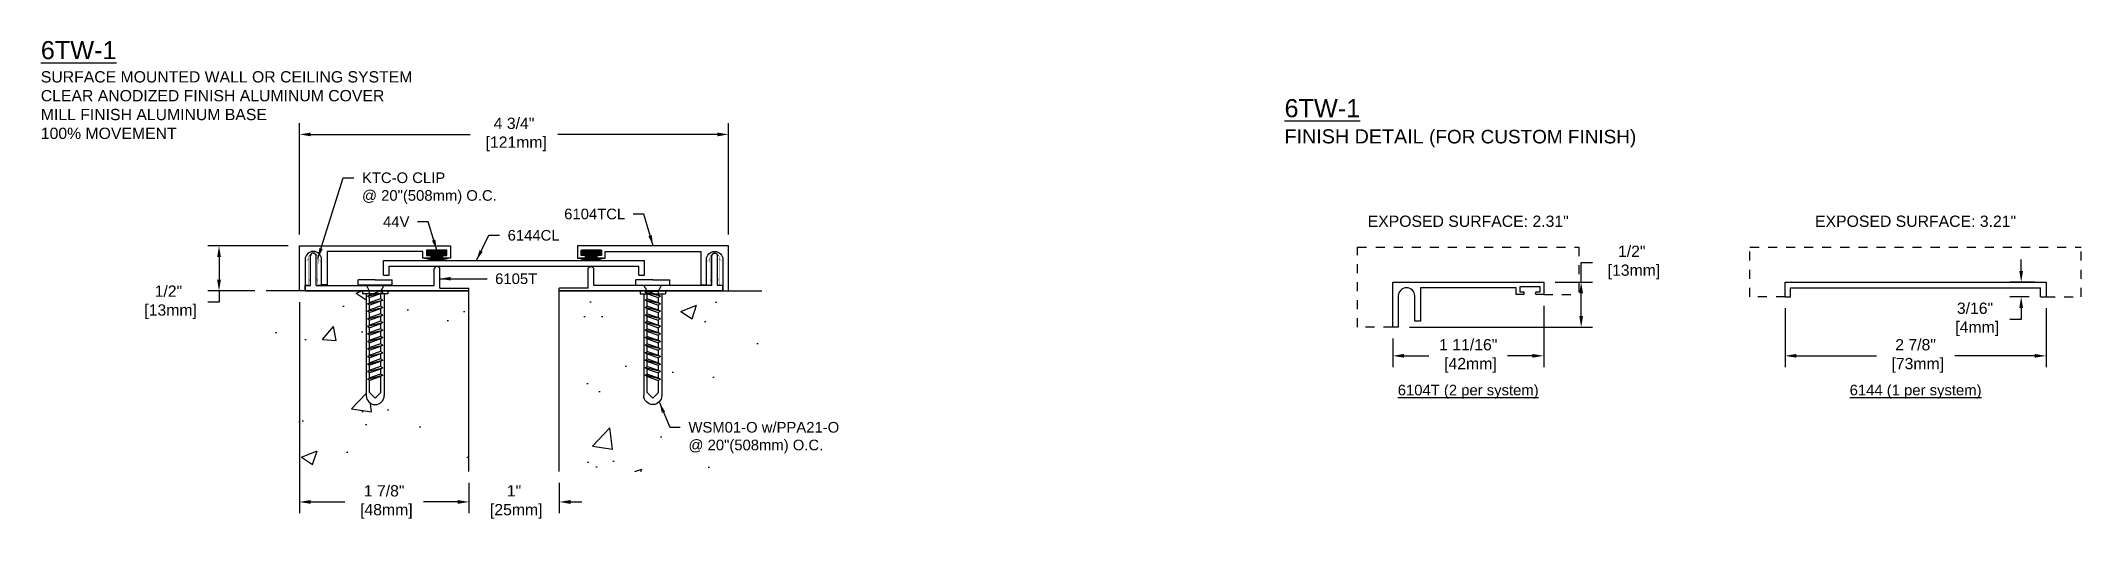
# Model space of a CAD drawing. Header units: inches. Extents: x 1.6 to 24.2, y 1.2 to 6.6.
import ezdxf

# ---------------------------------------------------------------- set-up
doc = ezdxf.new("R2010")
doc.units = ezdxf.units.IN
doc.header["$LTSCALE"] = 0.5
doc.header["$MEASUREMENT"] = 0
doc.linetypes.add('DASHED2', pattern=[0.375, 0.25, -0.125])
for name, color, linetype in [('Anchors', 4, 'Continuous'), ('Conditions', 1, 'Continuous'), ('Dimensions', 3, 'Continuous'), ('Fillers', 2, 'Continuous'), ('Metals', 7, 'Continuous'), ('text', 2, 'Continuous')]:
    doc.layers.add(name, color=color, linetype=linetype)
doc.styles.add('ARIAL', font='arial.ttf')
doc.styles.get("Standard").update_dxf_attribs({"font": 'arial.ttf'})
doc.dimstyles.new('Arial', dxfattribs={"dimtxt": 0.125, "dimasz": 0.125, "dimexe": 0.125, "dimexo": 0.125, "dimgap": 0.125, "dimtad": 0, "dimtih": 1, "dimtoh": 1, "dimdec": 4, "dimzin": 3, "dimdsep": 46, "dimlunit": 4, "dimtxsty": 'ARIAL', "dimcen": 0.125, "dimadec": 0, "dimazin": 0, "dimtfac": 1, "dimtdec": 4, "dimtofl": 0, "dimtmove": 0, "dimatfit": 3, "dimfxl": 0, "dimfrac": 2, "dimtolj": 1, "dimtzin": 0, "dimarcsym": 0})
doc.dimstyles.get("Standard").update_dxf_attribs({"dimtxt": 0.1175, "dimasz": 0.1175, "dimexe": 0.125, "dimexo": 0.125, "dimgap": 0.09, "dimtad": 0, "dimtih": 1, "dimtoh": 1, "dimdec": 4, "dimzin": 0, "dimdsep": 46, "dimlunit": 4, "dimtxsty": 'Standard', "dimcen": 0.09, "dimadec": 0, "dimazin": 0, "dimtfac": 1, "dimtdec": 4, "dimtofl": 0, "dimtmove": 0, "dimatfit": 3, "dimfxl": 0, "dimfrac": 2, "dimtolj": 1, "dimtzin": 0, "dimarcsym": 0})

# ---------------------------------------------------------------- blocks, each defined once
blk = doc.blocks.new('44v')
blk.add_hatch(color=256).paths.add_polyline_path([(0.11, 0), (-0.11, 0), (-0.11, -0.053), (-0.06, -0.053), (-0.06, -0.086), (-0.13, -0.086, 0.199136), (0.131, -0.086), (0.061, -0.086), (0.061, -0.054), (0.11, -0.054)])
blk.add_lwpolyline([(-0.13, -0.086), (-0.06, -0.086), (-0.06, -0.053), (-0.11, -0.053), (-0.11, 0), (0.11, 0), (0.11, -0.054), (0.061, -0.054), (0.061, -0.086), (0.131, -0.086, -0.199136)], format="xyb", close=True)
blk = doc.blocks.new('6144')
for p, q in [((-1.445, -0.1), (-1.445, 0.062)), ((-1.445, 0.062), (1.445, 0.062)), ((-1.383, -0.1), (-1.383, 0)), ((-1.383, 0), (1.383, 0)), ((1.383, -0.1), (1.383, 0)), ((1.445, -0.1), (1.445, 0.062)), ((-1.445, -0.1), (-1.383, -0.1)), ((1.383, -0.1), (1.445, -0.1))]:
    blk.add_line(p, q)
blk = doc.blocks.new('6105T')
for p, q in [((-1.753, 0.062), (-1.753, 0.389)), ((-1.723, 0.419), (-1.721, 0.419)), ((-1.691, 0.062), (-1.691, 0.389)), ((-0.382, 0.062), (-0.382, 0.24)), ((-0.352, 0.27), (-0.35, 0.27)), ((-0.32, 0.031), (-0.32, 0.24)), ((-1.813, 0), (-1.813, 0.062)), ((-1.813, 0.062), (-1.753, 0.062)), ((-1.813, 0), (0, 0)), ((-1.691, 0.062), (-0.382, 0.062)), ((-0.32, 0.031), (0, 0.031)), ((0, 0), (0, 0.031))]:
    blk.add_line(p, q)
for centre, start, end in [((-1.723, 0.389), 90, 180), ((-1.721, 0.389), 0, 90), ((-0.352, 0.24), 90, 180), ((-0.35, 0.24), 0, 90)]:
    blk.add_arc(centre, 0.03, start, end)
blk = doc.blocks.new('6104T')
for p, q in [((-0.062, 0.5), (1.61, 0.5)), ((-0.062, 0), (-0.062, 0.5)), ((1.61, 0.5), (1.61, 0.362)), ((0, 0.347), (0, 0)), ((0.092, 0.438), (0.091, 0.438)), ((0.183, 0.068), (0.183, 0.347)), ((0.245, 0.438), (0.245, 0.068)), ((1.305, 0.438), (0.245, 0.438)), ((1.305, 0.362), (1.305, 0.438)), ((1.381, 0.362), (1.305, 0.362)), ((1.345, 0.45), (1.345, 0.392)), ((1.57, 0.45), (1.345, 0.45)), ((1.345, 0.392), (1.381, 0.392)), ((1.395, 0.378), (1.395, 0.376)), ((1.52, 0.376), (1.52, 0.378)), ((1.534, 0.392), (1.57, 0.392)), ((1.61, 0.362), (1.534, 0.362)), ((1.57, 0.392), (1.57, 0.45)), ((0, 0), (-0.062, 0)), ((0.245, 0.068), (0.183, 0.068))]:
    blk.add_line(p, q)
for centre, radius, start, end in [((0.091, 0.347), 0.091, 90, 180), ((0.092, 0.347), 0.091, 0, 90), ((1.381, 0.378), 0.014, 0, 90), ((1.381, 0.376), 0.014, 270, 0), ((1.534, 0.378), 0.014, 90, 180), ((1.534, 0.376), 0.014, 180, 270)]:
    blk.add_arc(centre, radius, start, end)
blk = doc.blocks.new('WSM01')
for p, q in [((0.005, 0.063), (-0.183, 0.063)), ((-0.183, 0.001), (-0.183, 0.063)), ((0.192, 0.001), (-0.183, 0.001)), ((-0.058, -0.064), (-0.093, 0.001)), ((0.005, 0.063), (0.192, 0.063)), ((0.067, -0.064), (0.103, 0.001)), ((0.192, 0.001), (0.192, 0.063)), ((-0.081, -0.12), (0.091, -0.078)), ((-0.081, -0.12), (-0.055, -0.106)), ((-0.081, -0.12), (-0.055, -0.134)), ((-0.081, -0.203), (0.091, -0.162)), ((-0.081, -0.203), (-0.055, -0.189)), ((-0.081, -0.203), (-0.055, -0.218)), ((-0.058, -0.107), (-0.058, -0.064)), ((0.067, -0.064), (-0.058, -0.064)), ((-0.058, -0.191), (-0.058, -0.133)), ((-0.058, -0.274), (-0.058, -0.216)), ((0.065, -0.064), (-0.055, -0.106)), ((0.065, -0.093), (-0.055, -0.134)), ((0.065, -0.147), (-0.055, -0.189)), ((0.065, -0.176), (-0.055, -0.218)), ((0.091, -0.078), (0.065, -0.064)), ((0.091, -0.078), (0.065, -0.093)), ((0.091, -0.162), (0.065, -0.147)), ((0.091, -0.162), (0.065, -0.176)), ((0.067, -0.065), (0.067, -0.064)), ((0.067, -0.149), (0.067, -0.092)), ((0.067, -0.232), (0.067, -0.175)), ((-0.081, -0.287), (0.091, -0.245)), ((-0.081, -0.287), (-0.055, -0.272)), ((-0.081, -0.287), (-0.055, -0.301)), ((-0.081, -0.37), (0.091, -0.328)), ((-0.081, -0.37), (-0.055, -0.356)), ((-0.081, -0.37), (-0.055, -0.384)), ((-0.081, -0.453), (0.091, -0.412)), ((-0.081, -0.453), (-0.055, -0.439)), ((-0.058, -0.357), (-0.058, -0.3)), ((-0.058, -0.441), (-0.058, -0.383)), ((0.065, -0.231), (-0.055, -0.272)), ((0.065, -0.259), (-0.055, -0.301)), ((0.065, -0.314), (-0.055, -0.356)), ((0.065, -0.343), (-0.055, -0.384)), ((0.065, -0.397), (-0.055, -0.439)), ((0.065, -0.426), (-0.055, -0.468)), ((0.091, -0.245), (0.065, -0.231)), ((0.091, -0.245), (0.065, -0.259)), ((0.091, -0.328), (0.065, -0.314)), ((0.091, -0.328), (0.065, -0.343)), ((0.091, -0.412), (0.065, -0.397)), ((0.091, -0.412), (0.065, -0.426)), ((0.067, -0.315), (0.067, -0.258)), ((0.067, -0.399), (0.067, -0.342)), ((0.067, -0.482), (0.067, -0.425)), ((-0.081, -0.453), (-0.055, -0.468)), ((-0.081, -0.537), (0.091, -0.495)), ((-0.081, -0.537), (-0.055, -0.522)), ((-0.081, -0.537), (-0.055, -0.551)), ((-0.081, -0.62), (0.091, -0.578)), ((-0.081, -0.62), (-0.055, -0.606)), ((-0.081, -0.62), (-0.055, -0.634)), ((-0.081, -0.703), (0.091, -0.662)), ((-0.058, -0.524), (-0.058, -0.466)), ((-0.058, -0.607), (-0.058, -0.55)), ((-0.058, -0.691), (-0.058, -0.633)), ((0.065, -0.481), (-0.055, -0.522)), ((0.065, -0.509), (-0.055, -0.551)), ((0.065, -0.564), (-0.055, -0.606)), ((0.065, -0.593), (-0.055, -0.634)), ((0.065, -0.647), (-0.055, -0.689)), ((0.065, -0.676), (-0.055, -0.718)), ((0.091, -0.495), (0.065, -0.481)), ((0.091, -0.495), (0.065, -0.509)), ((0.091, -0.578), (0.065, -0.564)), ((0.091, -0.578), (0.065, -0.593)), ((0.091, -0.662), (0.065, -0.647)), ((0.091, -0.662), (0.065, -0.676)), ((0.067, -0.565), (0.067, -0.508)), ((0.067, -0.649), (0.067, -0.592)), ((0.067, -0.732), (0.067, -0.675)), ((-0.081, -0.703), (-0.055, -0.689)), ((-0.081, -0.703), (-0.055, -0.718)), ((-0.081, -0.787), (0.091, -0.745)), ((-0.081, -0.787), (-0.055, -0.772)), ((-0.081, -0.787), (-0.055, -0.801)), ((-0.081, -0.87), (0.091, -0.828)), ((-0.081, -0.87), (-0.055, -0.856)), ((-0.081, -0.87), (-0.055, -0.884)), ((-0.058, -0.774), (-0.058, -0.716)), ((-0.058, -0.857), (-0.058, -0.8)), ((-0.058, -0.941), (-0.058, -0.883)), ((0.065, -0.731), (-0.055, -0.772)), ((0.065, -0.759), (-0.055, -0.801)), ((0.065, -0.814), (-0.055, -0.856)), ((0.065, -0.843), (-0.055, -0.884)), ((0.065, -0.897), (-0.055, -0.939)), ((0.091, -0.745), (0.065, -0.731)), ((0.091, -0.745), (0.065, -0.759)), ((0.091, -0.828), (0.065, -0.814)), ((0.091, -0.828), (0.065, -0.843)), ((0.091, -0.912), (0.065, -0.897)), ((0.067, -0.815), (0.067, -0.758)), ((0.067, -0.899), (0.067, -0.842)), ((-0.081, -0.953), (0.091, -0.912)), ((-0.081, -0.953), (-0.055, -0.939)), ((-0.081, -0.953), (-0.055, -0.968)), ((-0.081, -1.037), (0.091, -0.995)), ((-0.081, -1.037), (-0.055, -1.022)), ((-0.081, -1.037), (-0.055, -1.051)), ((-0.058, -1.024), (-0.058, -0.966)), ((-0.058, -1.187), (-0.058, -1.05)), ((0.065, -0.926), (-0.055, -0.968)), ((0.065, -0.981), (-0.055, -1.022)), ((0.065, -1.009), (-0.055, -1.051)), ((0.091, -0.912), (0.065, -0.926)), ((0.091, -0.995), (0.065, -0.981)), ((0.091, -0.995), (0.065, -1.009)), ((0.067, -0.982), (0.067, -0.925)), ((0.067, -1.187), (0.067, -1.008)), ((0.005, -1.249), (-0.058, -1.187)), ((0.005, -1.249), (0.067, -1.187))]:
    blk.add_line(p, q)
blk = doc.blocks.new('PPA21')
for p, q in [((0.14, 0.03), (-0.14, 0.03)), ((-0.14, 0.03), (-0.14, 0)), ((0.14, 0), (-0.14, 0)), ((-0.1, 0), (-0.1, -1.128)), ((0.1, 0), (0.1, -1.128)), ((0.14, 0.03), (0.14, 0)), ((0.001, -1.227), (-0.001, -1.227))]:
    blk.add_line(p, q)
for centre, start, end in [((-0.001, -1.128), 180, 270), ((0.001, -1.128), 270, 0)]:
    blk.add_arc(centre, 0.099, start, end)
blk = doc.blocks.new('A$CB5')
for points in [[(0, 0.252, 0, 0.005, 0), (0.04, 0.291, 0.005, 0.005, 0)], [(0.183, 0.252, 0, 0.005, 0), (0.142, 0.294, 0.005, 0.005, 0)], [(0.06, 0.097, 0, 0.005, 0), (0.041, 0.041, 0.005, 0.005, 0)], [(0.122, 0.097, 0, 0.005, 0), (0.142, 0.041, 0.005, 0.005, 0)]]:
    blk.add_lwpolyline(points, format="xyseb")
at = {"const_width": 0.005}
for points in [[(0.041, 0.313), (0.041, 0.014, -0.414214), (0.031, 0.004), (0.003, 0.004)], [(0.041, 0.313, -0.804927), (0.143, 0.307, 0.586365)], [(0.143, 0.307), (0.141, 0.013, 0.4154), (0.151, 0.003), (0.183, 0.003)]]:
    blk.add_lwpolyline(points, format="xyb", dxfattribs=at)
blk = doc.blocks.new('tclip')
blk.add_blockref('A$CB5', (3.433, 2.823))
blk = doc.blocks.new('*D8')
at = {"layer": 'Defpoints', "color": 0}
for p in [(6.307, 1.827), (7.307, 1.827), (6.307, 1.492)]:
    blk.add_point(p, dxfattribs=at)
at = {"layer": 'Dimensions', "color": 0, "lineweight": -2}
for p, q in [((6.307, 1.702), (6.307, 1.367)), ((7.307, 1.702), (7.307, 1.367)), ((6.182, 1.492), (6.057, 1.492)), ((7.432, 1.492), (7.557, 1.492))]:
    blk.add_line(p, q, dxfattribs=at)
at = {"layer": 'Dimensions', "color": 0}
for points in [[(6.182, 1.513), (6.182, 1.471), (6.307, 1.492)], [(7.432, 1.513), (7.432, 1.471), (7.307, 1.492)]]:
    blk.add_solid(points, dxfattribs=at)
at = {"layer": 'Dimensions', "color": 0, "insert": (6.807, 1.492), "char_height": 0.125, "attachment_point": 5, "style": 'ARIAL'}
blk.add_mtext('\\A1;1"\\P [25mm]', dxfattribs=at)
blk = doc.blocks.new('*D9')
at = {"layer": 'Defpoints', "color": 0}
for p in [(4.432, 3.827), (6.307, 1.827), (4.432, 1.492)]:
    blk.add_point(p, dxfattribs=at)
at = {"layer": 'Dimensions', "color": 0, "lineweight": -2}
for p, q in [((4.432, 3.702), (4.432, 1.367)), ((6.307, 1.702), (6.307, 1.367)), ((4.557, 1.492), (4.934, 1.492)), ((6.182, 1.492), (5.804, 1.492))]:
    blk.add_line(p, q, dxfattribs=at)
at = {"layer": 'Dimensions', "color": 0}
for points in [[(4.557, 1.513), (4.557, 1.471), (4.432, 1.492)], [(6.182, 1.513), (6.182, 1.471), (6.307, 1.492)]]:
    blk.add_solid(points, dxfattribs=at)
at = {"layer": 'Dimensions', "color": 0, "insert": (5.369, 1.492), "char_height": 0.125, "attachment_point": 5, "style": 'ARIAL'}
blk.add_mtext('\\A1;1 7/8"\\P [48mm]', dxfattribs=at)
blk = doc.blocks.new('*D10')
at = {"layer": 'Defpoints', "color": 0}
for p in [(4.432, 4.327), (3.541, 3.827), (4.063, 3.827)]:
    blk.add_point(p, dxfattribs=at)
at = {"layer": 'Dimensions', "color": 0, "lineweight": -2}
for p, q in [((4.307, 4.327), (3.416, 4.327)), ((3.541, 4.202), (3.541, 3.952)), ((3.938, 3.827), (3.416, 3.827)), ((3.541, 3.702), (3.416, 3.702)), ((3.541, 3.827), (3.541, 3.702))]:
    blk.add_line(p, q, dxfattribs=at)
at = {"layer": 'Dimensions', "color": 0}
for points in [[(3.52, 4.202), (3.562, 4.202), (3.541, 4.327)], [(3.52, 3.952), (3.562, 3.952), (3.541, 3.827)]]:
    blk.add_solid(points, dxfattribs=at)
at = {"layer": 'Dimensions', "color": 0, "insert": (2.981, 3.702), "char_height": 0.125, "attachment_point": 5, "style": 'ARIAL'}
blk.add_mtext('\\A1;1/2"\\P [13mm]', dxfattribs=at)
blk = doc.blocks.new('*D11')
at = {"layer": 'Defpoints', "color": 0}
for p in [(9.182, 5.56), (4.432, 4.327), (9.182, 4.327)]:
    blk.add_point(p, dxfattribs=at)
at = {"layer": 'Dimensions', "color": 0, "lineweight": -2}
for p, q in [((4.432, 4.452), (4.432, 5.685)), ((9.182, 4.452), (9.182, 5.685)), ((4.557, 5.56), (6.323, 5.56)), ((9.057, 5.56), (7.29, 5.56))]:
    blk.add_line(p, q, dxfattribs=at)
at = {"layer": 'Dimensions', "color": 0}
for points in [[(4.557, 5.581), (4.557, 5.539), (4.432, 5.56)], [(9.057, 5.581), (9.057, 5.539), (9.182, 5.56)]]:
    blk.add_solid(points, dxfattribs=at)
at = {"layer": 'Dimensions', "color": 0, "insert": (6.807, 5.56), "char_height": 0.125, "attachment_point": 5, "style": 'ARIAL'}
blk.add_mtext('\\A1;4 3/4"\\P [121mm]', dxfattribs=at)
blk = doc.blocks.new('*D19')
at = {"layer": 'Defpoints', "color": 0}
for p in [(18.206, 3.925), (16.596, 3.425), (18.62, 3.425)]:
    blk.add_point(p, dxfattribs=at)
at = {"layer": 'Dimensions', "color": 0, "lineweight": -2}
for p, q in [((18.62, 3.925), (18.62, 4.143)), ((18.62, 4.143), (18.745, 4.143)), ((18.331, 3.925), (18.745, 3.925)), ((18.62, 3.55), (18.62, 3.8)), ((16.721, 3.425), (18.745, 3.425))]:
    blk.add_line(p, q, dxfattribs=at)
at = {"layer": 'Dimensions', "color": 0}
for points in [[(18.599, 3.8), (18.641, 3.8), (18.62, 3.925)], [(18.599, 3.55), (18.641, 3.55), (18.62, 3.425)]]:
    blk.add_solid(points, dxfattribs=at)
at = {"layer": 'Dimensions', "color": 0, "insert": (19.18, 4.143), "char_height": 0.125, "attachment_point": 5, "style": 'ARIAL'}
blk.add_mtext('\\A1;1/2"\\P [13mm]', dxfattribs=at)
blk = doc.blocks.new('*D20')
at = {"layer": 'Defpoints', "color": 0}
for p in [(18.206, 3.787), (16.534, 3.425), (18.206, 3.109)]:
    blk.add_point(p, dxfattribs=at)
at = {"layer": 'Dimensions', "color": 0, "lineweight": -2}
for p, q in [((18.206, 3.662), (18.206, 2.984)), ((16.534, 3.3), (16.534, 2.984)), ((16.659, 3.109), (16.935, 3.109)), ((18.081, 3.109), (17.804, 3.109))]:
    blk.add_line(p, q, dxfattribs=at)
at = {"layer": 'Dimensions', "color": 0}
for points in [[(16.659, 3.13), (16.659, 3.089), (16.534, 3.109)], [(18.081, 3.13), (18.081, 3.089), (18.206, 3.109)]]:
    blk.add_solid(points, dxfattribs=at)
at = {"layer": 'Dimensions', "color": 0, "insert": (17.37, 3.109), "char_height": 0.125, "attachment_point": 5, "style": 'ARIAL'}
blk.add_mtext('\\A1;1 11/16"\\P [42mm]', dxfattribs=at)
blk = doc.blocks.new('*D21')
at = {"layer": 'Defpoints', "color": 0}
for p in [(20.877, 3.763), (23.767, 3.763), (23.767, 3.109)]:
    blk.add_point(p, dxfattribs=at)
at = {"layer": 'Dimensions', "color": 0, "lineweight": -2}
for p, q in [((20.877, 3.638), (20.877, 2.984)), ((23.767, 3.638), (23.767, 2.984)), ((21.002, 3.109), (21.888, 3.109)), ((23.642, 3.109), (22.757, 3.109))]:
    blk.add_line(p, q, dxfattribs=at)
at = {"layer": 'Dimensions', "color": 0}
for points in [[(21.002, 3.13), (21.002, 3.089), (20.877, 3.109)], [(23.642, 3.13), (23.642, 3.089), (23.767, 3.109)]]:
    blk.add_solid(points, dxfattribs=at)
at = {"layer": 'Dimensions', "color": 0, "insert": (22.322, 3.109), "char_height": 0.125, "attachment_point": 5, "style": 'ARIAL'}
blk.add_mtext('\\A1;2 7/8"\\P [73mm]', dxfattribs=at)
blk = doc.blocks.new('*D22')
at = {"layer": 'Defpoints', "color": 0}
for p in [(23.767, 3.925), (23.491, 3.763), (23.705, 3.763)]:
    blk.add_point(p, dxfattribs=at)
at = {"layer": 'Dimensions', "color": 0, "lineweight": -2}
for p, q in [((23.491, 4.05), (23.491, 4.175)), ((23.642, 3.925), (23.366, 3.925)), ((23.58, 3.763), (23.366, 3.763)), ((23.491, 3.638), (23.491, 3.513)), ((23.491, 3.513), (23.366, 3.513))]:
    blk.add_line(p, q, dxfattribs=at)
at = {"layer": 'Dimensions', "color": 0}
for points in [[(23.47, 4.05), (23.512, 4.05), (23.491, 3.925)], [(23.47, 3.638), (23.512, 3.638), (23.491, 3.763)]]:
    blk.add_solid(points, dxfattribs=at)
at = {"layer": 'Dimensions', "color": 0, "insert": (22.98, 3.513), "char_height": 0.125, "attachment_point": 5, "style": 'ARIAL'}
blk.add_mtext('\\A1;3/16"\\P [4mm]', dxfattribs=at)

msp = doc.modelspace()

# ---------------------------------------------------------------- hatches: boundary and pattern name
at = {"layer": 'Conditions'}
h = msp.add_hatch(dxfattribs=at)
h.set_pattern_fill('AR-CONC', color=256, scale=0.25, style=0)
h.paths.add_polyline_path([(9.55036, 3.82736), (8.40693, 3.82736), (8.40553, 3.82481), (8.40553, 3.81936), (8.48303, 3.81936), (8.48303, 3.78936), (8.44303, 3.78936), (8.44303, 2.66145, -0.41421356), (8.34403, 2.56245), (8.34203, 2.56245, -0.41421356), (8.24303, 2.66145), (8.24303, 3.78936), (8.20303, 3.78936), (8.20303, 3.81936), (8.27291, 3.81936), (8.28053, 3.82358), (8.28053, 3.82481), (8.27914, 3.82736), (7.30653, 3.82736), (7.30653, 1.82736), (9.55036, 1.82736)])
h.paths.add_polyline_path([(6.30653, 3.82736), (5.33393, 3.82736), (5.33253, 3.82481), (5.33253, 3.82358), (5.34016, 3.81936), (5.41003, 3.81936), (5.41003, 3.78936), (5.37003, 3.78936), (5.37003, 2.66145, -0.41421356), (5.27103, 2.56245), (5.26903, 2.56245, -0.41421356), (5.17003, 2.66145), (5.17003, 3.78936), (5.13003, 3.78936), (5.13003, 3.81936), (5.20753, 3.81936), (5.20753, 3.82481), (5.20614, 3.82736), (4.06271, 3.82736), (4.06271, 1.82736), (6.30653, 1.82736)])
h.paths.add_polyline_path([(8.70818, 2.40662), (10.28217, 2.40662), (10.28217, 1.99582), (8.70818, 1.99582)], flags=9)

# ---------------------------------------------------------------- linework, layer by layer
for p, q in [((16.6875, 3.86281), (16.6865, 3.86281)), ((16.8405, 3.86281), (16.8405, 3.49281)), ((17.9005, 3.86281), (16.8405, 3.86281)), ((17.9005, 3.78681), (17.9005, 3.86281)), ((17.9405, 3.87481), (17.9405, 3.81681)), ((18.1655, 3.87481), (17.9405, 3.87481)), ((18.1655, 3.81681), (18.1655, 3.87481)), ((20.93919, 3.76281), (20.93919, 3.86281)), ((20.93919, 3.86281), (23.70519, 3.86281)), ((23.70519, 3.76281), (23.70519, 3.86281)), ((16.5955, 3.77181), (16.5955, 3.42481)), ((16.7785, 3.49281), (16.7785, 3.77181)), ((17.9765, 3.78681), (17.9005, 3.78681)), ((17.9405, 3.81681), (17.9765, 3.81681)), ((17.9905, 3.80281), (17.9905, 3.80081)), ((18.1155, 3.80081), (18.1155, 3.80281)), ((18.1295, 3.81681), (18.1655, 3.81681)), ((18.2055, 3.78681), (18.1295, 3.78681)), ((20.87719, 3.76281), (20.93919, 3.76281)), ((23.70519, 3.76281), (23.76719, 3.76281)), ((16.5955, 3.42481), (16.5335, 3.42481)), ((16.8405, 3.49281), (16.7785, 3.49281))]:
    msp.add_line(p, q)
for points in [[(16.5335, 3.42481), (16.5335, 3.92481), (18.2055, 3.92481), (18.2055, 3.78681)], [(20.87719, 3.76281), (20.87719, 3.92481), (23.76719, 3.92481), (23.76719, 3.76281)]]:
    msp.add_lwpolyline(points)
for centre, radius, start, end in [((16.6865, 3.77181), 0.091, 90, 180), ((16.6875, 3.77181), 0.091, 0, 90), ((17.9765, 3.80281), 0.014, 0, 90), ((17.9765, 3.80081), 0.014, 270, 0), ((18.1295, 3.80281), 0.014, 90, 180), ((18.1295, 3.80081), 0.014, 180, 270)]:
    msp.add_arc(centre, radius, start, end)
for points in [[(6.30653, 1.82736), (6.30653, 3.82736), (4.06271, 3.82736)], [(7.30653, 1.82736), (7.30653, 3.82736), (9.55036, 3.82736)]]:
    msp.add_lwpolyline(points, dxfattribs=at)
at = {"layer": 'Metals', "linetype": 'DASHED2', "ltscale": 0.5}
for p, q in [((20.48896, 3.76281), (20.48896, 4.31304)), ((20.48896, 4.31304), (24.15543, 4.31304)), ((24.15543, 3.76281), (24.15543, 4.31304)), ((18.2055, 3.78681), (18.59374, 3.78681)), ((20.87719, 3.76281), (20.48896, 3.76281)), ((23.76719, 3.76281), (24.15543, 3.76281)), ((16.5335, 3.42481), (16.14527, 3.42481))]:
    msp.add_line(p, q, dxfattribs=at)
msp.add_lwpolyline([(16.14527, 3.42481), (16.14527, 4.31304), (18.59374, 4.31304), (18.59374, 3.78681)], dxfattribs=at)

# ---------------------------------------------------------------- block references
at = {"layer": 'Anchors'}
msp.add_blockref('tclip', (1.06058, 1.06911), dxfattribs=at)
at = {"layer": 'Anchors', "xscale": -1, "rotation": 359.9999999999998}
msp.add_blockref('tclip', (12.55248, 1.06911), dxfattribs=at)
at = {"layer": 'Anchors', "rotation": 359.9999999999995}
for name, p in [('WSM01', (5.26514, 3.88882)), ('PPA21', (5.27003, 3.79736))]:
    msp.add_blockref(name, p, dxfattribs=at)
at = {"layer": 'Anchors', "xscale": -1}
for name, p in [('WSM01', (8.34792, 3.88882)), ('PPA21', (8.34303, 3.79736))]:
    msp.add_blockref(name, p, dxfattribs=at)
at = {"layer": 'Fillers'}
msp.add_blockref('44v', (5.95103, 4.27736), dxfattribs=at)
at = {"layer": 'Fillers', "xscale": -1, "rotation": 359.9999999999998}
msp.add_blockref('44v', (7.66203, 4.27736), dxfattribs=at)
at = {"layer": 'Metals'}
for name, p in [('6104T', (4.49353, 3.82736)), ('6105T', (6.30653, 3.82736)), ('6144', (6.80653, 4.10211))]:
    msp.add_blockref(name, p, dxfattribs=at)
at = {"layer": 'Metals', "xscale": -1, "rotation": 359.9999999999998}
for name, p in [('6104T', (9.11953, 3.82736)), ('6105T', (7.30653, 3.82736))]:
    msp.add_blockref(name, p, dxfattribs=at)

# ---------------------------------------------------------------- texts
at = {"layer": 'text', "insert": (1.56822, 6.59315), "char_height": 0.2, "width": 4.6477109, "attachment_point": 1}
msp.add_mtext('{\\L6TW-1\\P\\H0.625x;\\lSURFACE MOUNTED WALL OR CEILING SYSTEM\\PCLEAR ANODIZED FINISH ALUMINUM COVER\\PMILL FINISH ALUMINUM BASE\\P100% MOVEMENT}', dxfattribs=at)
at = {"layer": 'text', "insert": (15.33615, 5.95025), "char_height": 0.2, "width": 5, "attachment_point": 1, "style": 'ARIAL'}
msp.add_mtext('{\\L6TW-1\\P\\H0.78125x;\\lFINISH DETAIL \\H0.96x;(FOR CUSTOM FINISH)}', dxfattribs=at)
at = {"layer": 'text', "char_height": 0.1175}
for s, insert, attachment_point in [('KTC-O CLIP\\P@ 20"(508mm) O.C.', (5.12356, 5.13919), 1), ('\\A1;44V', (5.64905, 4.53523), 9), ('\\A1;6104TCL', (8.03739, 4.61905), 9), ('\\A1;6144CL', (6.73604, 4.50238), 1), ('\\A1;6105T', (6.59794, 4.02161), 1), ('\\A1;{\\L6104T \\A0;(2 per system)}', (17.3695, 2.71291), 5), ('\\A1;{\\L6144 \\A0;(1 per system)}', (22.32219, 2.71291), 5), ('WSM01-O w/PPA21-O\\P@ 20"(508mm) O.C.', (8.73756, 2.37724), 1)]:
    msp.add_mtext(s, dxfattribs=dict(at, insert=insert, attachment_point=attachment_point))
at = {"layer": 'text', "char_height": 0.125, "attachment_point": 5, "style": 'ARIAL'}
for s, insert in [('EXPOSED SURFACE: 2.31"', (17.3695, 4.59813)), ('EXPOSED SURFACE: 3.21" ', (22.32219, 4.59813))]:
    msp.add_mtext(s, dxfattribs=dict(at, insert=insert))

# ---------------------------------------------------------------- dimensions: what is measured, and where the dimension line sits
at = {"layer": 'Dimensions'}
for base, p1, p2, picture, middle in [((9.18153, 5.55995), (4.43153, 4.32736), (9.18153, 4.32736), '*D11', (6.80653, 5.55995)), ((4.43153, 1.4923), (6.30653, 1.82736), (4.43153, 3.82736), '*D9', (5.36903, 1.4923)), ((18.2055, 3.10936), (16.5335, 3.42481), (18.2055, 3.78681), '*D20', (17.3695, 3.10936)), ((23.76719, 3.10936), (20.87719, 3.76281), (23.76719, 3.76281), '*D21', (22.32219, 3.10936)), ((6.30653, 1.4923), (7.30653, 1.82736), (6.30653, 1.82736), '*D8', (6.80653, 1.4923))]:
    dim = msp.add_linear_dim(base=base, p1=p1, p2=p2, dimstyle='Arial', override={"dimpost": '\\X'}, dxfattribs=at)
    dim.commit()
    dim.dimension.update_dxf_attribs({"geometry": picture, "text_midpoint": middle, "dimtype": 160})
for base, p1, p2, picture, middle in [((3.54077, 3.82736), (4.43153, 4.32736), (4.06271, 3.82736), '*D10', (2.98108, 3.70236)), ((18.6203, 3.42481), (18.2055, 3.92481), (16.5955, 3.42481), '*D19', (19.17998, 4.14292)), ((23.49115, 3.76281), (23.76719, 3.92481), (23.70519, 3.76281), '*D22', (22.98002, 3.51281))]:
    dim = msp.add_linear_dim(base=base, p1=p1, p2=p2, angle=90, dimstyle='Arial', override={"dimpost": '\\X'}, dxfattribs=at)
    dim.commit()
    dim.dimension.update_dxf_attribs({"geometry": picture, "text_midpoint": middle, "dimtype": 160})

# ---------------------------------------------------------------- leaders
at = {"layer": 'text', "annotation_type": 0, "has_hookline": 1}
for points, hookline_direction, text_width in [([(4.63571, 4.18565), (4.91606, 5.08044), (5.03356, 5.08044)], 0, 1.46963), ([(5.95103, 4.27736), (5.85655, 4.59398), (5.73905, 4.59398)], 1, 0.2887), ([(8.34553, 4.32736), (8.24489, 4.6778), (8.12739, 4.6778)], 1, 0.66324), ([(6.39043, 4.16411), (6.52854, 4.44363), (6.64604, 4.44363)], 0, 0.56297), ([(5.98653, 3.96286), (6.50794, 3.96286)], 0, 0.45597), ([(8.41627, 2.59376), (8.53006, 2.31849), (8.64756, 2.31849)], 0, 1.65983)]:
    msp.add_leader(points, dimstyle='Standard', override={"dimgap": 0.09, "dimtad": 0}, dxfattribs=dict(at, hookline_direction=hookline_direction, text_width=text_width))

doc.saveas('drawing.dxf')
